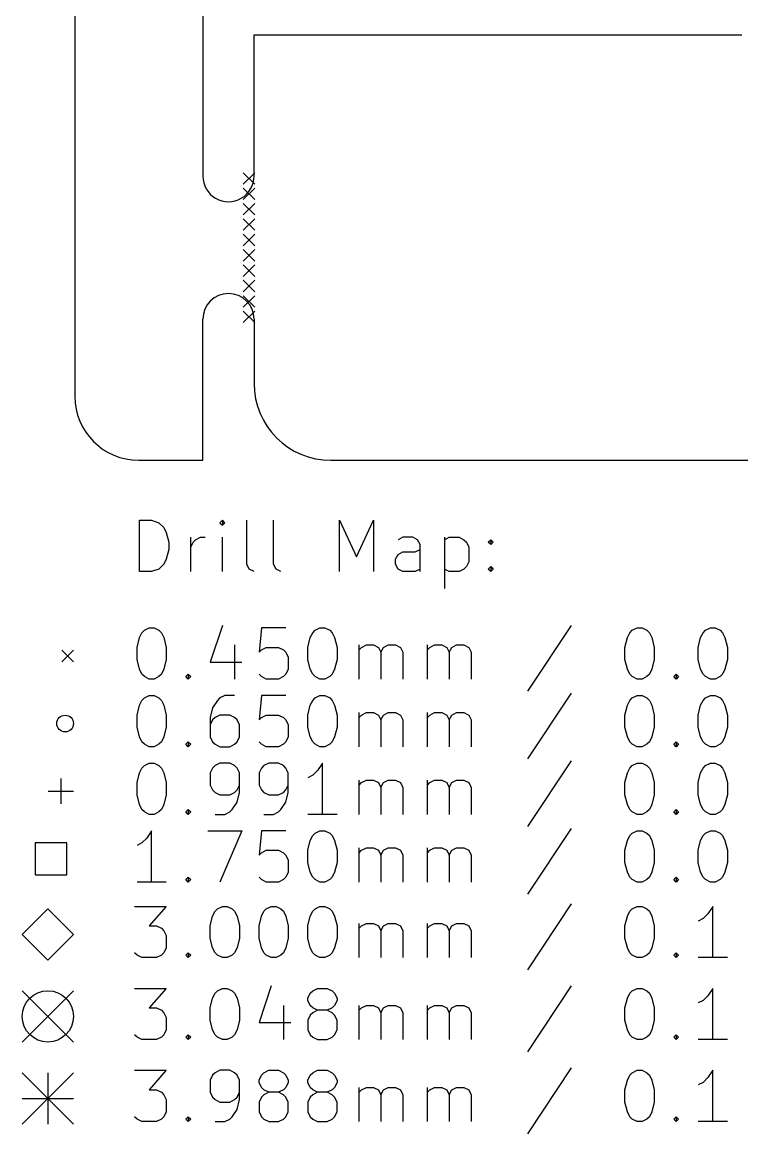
# Model space of a CAD drawing. Extents: x -31 to 357, y -136 to 35.
# Drawn here: x -30.57 to -2.49, y -135.77 to -92.39 of the extents above; entities that cross this region are included whole.
import ezdxf

# ---------------------------------------------------------------- set-up
doc = ezdxf.new("R2010")
doc.units = 0
doc.layers.add('BLACK', color=7, linetype='CONTINUOUS')

msp = doc.modelspace()

# ---------------------------------------------------------------- linework, layer by layer
at = {"layer": 'BLACK', "linetype": 'CONTINUOUS'}
for p, q in [((-28.525, 32.925), (-28.525, -106.985)), ((-23.525, -83.4293), (-23.525, -98.3913)), ((-21.525, -92.8853), (-2.48633, -92.8853)), ((-21.525, -98.3913), (-21.525, -92.8853)), ((-21.95, -98.2603), (-21.5, -98.7103)), ((-21.5, -98.2603), (-21.95, -98.7103)), ((-21.95, -98.8603), (-21.5, -99.3103)), ((-21.5, -98.8603), (-21.95, -99.3103)), ((-21.95, -99.4603), (-21.5, -99.9103)), ((-21.5, -99.4603), (-21.95, -99.9103)), ((-21.95, -100.06), (-21.5, -100.51)), ((-21.5, -100.06), (-21.95, -100.51)), ((-21.95, -100.66), (-21.5, -101.11)), ((-21.5, -100.66), (-21.95, -101.11)), ((-21.95, -101.26), (-21.5, -101.71)), ((-21.5, -101.26), (-21.95, -101.71)), ((-21.95, -101.86), (-21.5, -102.31)), ((-21.5, -101.86), (-21.95, -102.31)), ((-21.95, -102.46), (-21.5, -102.91)), ((-21.5, -102.46), (-21.95, -102.91)), ((-21.95, -103.06), (-21.5, -103.51)), ((-21.5, -103.06), (-21.95, -103.51)), ((-21.95, -103.66), (-21.5, -104.11)), ((-21.5, -103.66), (-21.95, -104.11)), ((-23.525, -109.485), (-23.525, -103.979)), ((-21.525, -103.979), (-21.525, -106.485)), ((-26.025, -109.485), (-23.525, -109.485)), ((-18.525, -109.485), (72.1539, -109.485)), ((-25.9988, -113.825), (-25.9988, -111.825)), ((-25.9988, -111.825), (-25.5226, -111.825)), ((-25.5226, -111.825), (-25.2369, -111.92)), ((-25.2369, -111.92), (-25.0464, -112.111)), ((-22.7607, -111.825), (-22.856, -111.92)), ((-22.856, -111.92), (-22.7607, -112.016)), ((-22.6655, -111.92), (-22.7607, -111.825)), ((-22.7607, -111.825), (-22.7607, -112.016)), ((-22.7607, -112.016), (-22.6655, -111.92)), ((-21.8083, -113.539), (-21.8083, -111.825)), ((-20.7607, -113.539), (-20.7607, -111.825)), ((-18.1893, -113.825), (-18.1893, -111.825)), ((-18.1893, -111.825), (-17.5226, -113.254)), ((-17.5226, -113.254), (-16.856, -111.825)), ((-16.856, -111.825), (-16.856, -113.825)), ((-25.0464, -112.111), (-24.9512, -112.301)), ((-24.9512, -112.301), (-24.856, -112.682)), ((-24.856, -112.682), (-24.856, -112.968)), ((-23.9988, -113.825), (-23.9988, -112.492)), ((-23.9988, -112.873), (-23.9036, -112.682)), ((-23.9036, -112.682), (-23.8083, -112.587)), ((-23.8083, -112.587), (-23.6179, -112.492)), ((-23.6179, -112.492), (-23.4274, -112.492)), ((-22.7607, -113.825), (-22.7607, -112.492)), ((-15.7131, -112.492), (-15.9036, -112.587)), ((-15.3321, -112.492), (-15.7131, -112.492)), ((-15.1417, -112.587), (-15.3321, -112.492)), ((-15.0464, -112.777), (-15.1417, -112.587)), ((-15.0464, -113.825), (-15.0464, -112.777)), ((-14.094, -112.492), (-14.094, -114.492)), ((-14.094, -112.587), (-13.9036, -112.492)), ((-13.9036, -112.492), (-13.5226, -112.492)), ((-13.5226, -112.492), (-13.3321, -112.587)), ((-13.3321, -112.587), (-13.2369, -112.682)), ((-13.2369, -112.682), (-13.1417, -112.873)), ((-12.3798, -112.682), (-12.2845, -112.587)), ((-12.2845, -112.777), (-12.3798, -112.682)), ((-12.2845, -112.587), (-12.1893, -112.682)), ((-12.2845, -112.587), (-12.2845, -112.777)), ((-12.1893, -112.682), (-12.2845, -112.777)), ((-24.856, -112.968), (-24.9512, -113.349)), ((-15.9988, -113.349), (-15.9036, -113.158)), ((-15.9036, -113.158), (-15.7131, -113.063)), ((-15.7131, -113.063), (-15.2369, -113.063)), ((-15.2369, -113.063), (-15.0464, -112.968)), ((-13.1417, -112.873), (-13.1417, -113.444)), ((-25.0464, -113.539), (-25.2369, -113.73)), ((-24.9512, -113.349), (-25.0464, -113.539)), ((-21.7131, -113.73), (-21.8083, -113.539)), ((-20.6655, -113.73), (-20.7607, -113.539)), ((-15.9988, -113.539), (-15.9988, -113.349)), ((-15.9036, -113.73), (-15.9988, -113.539)), ((-13.2369, -113.635), (-13.3321, -113.73)), ((-13.1417, -113.444), (-13.2369, -113.635)), ((-12.3798, -113.73), (-12.2845, -113.635)), ((-12.2845, -113.635), (-12.1893, -113.73)), ((-12.2845, -113.635), (-12.2845, -113.825)), ((-25.5226, -113.825), (-25.9988, -113.825)), ((-25.2369, -113.73), (-25.5226, -113.825)), ((-21.5226, -113.825), (-21.7131, -113.73)), ((-20.475, -113.825), (-20.6655, -113.73)), ((-15.7131, -113.825), (-15.9036, -113.73)), ((-15.2369, -113.825), (-15.7131, -113.825)), ((-15.0464, -113.73), (-15.2369, -113.825)), ((-13.9036, -113.825), (-14.094, -113.73)), ((-13.5226, -113.825), (-13.9036, -113.825)), ((-13.3321, -113.73), (-13.5226, -113.825)), ((-12.2845, -113.825), (-12.3798, -113.73)), ((-12.1893, -113.73), (-12.2845, -113.825)), ((-25.9988, -116.406), (-25.9036, -116.216)), ((-25.9036, -116.216), (-25.8083, -116.12)), ((-25.8083, -116.12), (-25.6179, -116.025)), ((-25.6179, -116.025), (-25.4274, -116.025)), ((-25.4274, -116.025), (-25.2369, -116.12)), ((-25.2369, -116.12), (-25.1417, -116.216)), ((-25.1417, -116.216), (-25.0464, -116.406)), ((-22.7607, -115.93), (-23.2369, -117.358)), ((-21.2369, -116.025), (-21.3321, -116.977)), ((-20.2845, -116.025), (-21.2369, -116.025)), ((-19.3321, -116.406), (-19.2369, -116.216)), ((-19.2369, -116.216), (-19.1417, -116.12)), ((-19.1417, -116.12), (-18.9512, -116.025)), ((-18.9512, -116.025), (-18.7607, -116.025)), ((-18.7607, -116.025), (-18.5702, -116.12)), ((-18.5702, -116.12), (-18.475, -116.216)), ((-18.475, -116.216), (-18.3798, -116.406)), ((-9.14167, -115.93), (-10.856, -118.501)), ((-6.95119, -116.406), (-6.85595, -116.216)), ((-6.85595, -116.216), (-6.76071, -116.12)), ((-6.76071, -116.12), (-6.57024, -116.025)), ((-6.57024, -116.025), (-6.37976, -116.025)), ((-6.37976, -116.025), (-6.18928, -116.12)), ((-6.18928, -116.12), (-6.09405, -116.216)), ((-6.09405, -116.216), (-5.99881, -116.406)), ((-4.09405, -116.406), (-3.99881, -116.216)), ((-3.99881, -116.216), (-3.90357, -116.12)), ((-3.90357, -116.12), (-3.7131, -116.025)), ((-3.7131, -116.025), (-3.52262, -116.025)), ((-3.52262, -116.025), (-3.33214, -116.12)), ((-3.33214, -116.12), (-3.2369, -116.216)), ((-3.2369, -116.216), (-3.14167, -116.406)), ((-26.094, -116.787), (-25.9988, -116.406)), ((-25.0464, -116.406), (-24.9512, -116.787)), ((-22.2845, -116.692), (-22.2845, -118.025)), ((-19.4274, -116.787), (-19.3321, -116.406)), ((-18.3798, -116.406), (-18.2845, -116.787)), ((-17.4274, -118.025), (-17.4274, -116.692)), ((-17.3321, -116.787), (-17.1417, -116.692)), ((-17.1417, -116.692), (-16.856, -116.692)), ((-16.856, -116.692), (-16.6655, -116.787)), ((-16.475, -116.787), (-16.2845, -116.692)), ((-16.2845, -116.692), (-15.9988, -116.692)), ((-15.9988, -116.692), (-15.8083, -116.787)), ((-14.7607, -118.025), (-14.7607, -116.692)), ((-14.6655, -116.787), (-14.475, -116.692)), ((-14.475, -116.692), (-14.1893, -116.692)), ((-14.1893, -116.692), (-13.9988, -116.787)), ((-13.8083, -116.787), (-13.6179, -116.692)), ((-13.6179, -116.692), (-13.3321, -116.692)), ((-13.3321, -116.692), (-13.1417, -116.787)), ((-7.04643, -116.787), (-6.95119, -116.406)), ((-5.99881, -116.406), (-5.90357, -116.787)), ((-4.18928, -116.787), (-4.09405, -116.406)), ((-3.14167, -116.406), (-3.04643, -116.787)), ((-29.025, -116.895), (-28.575, -117.345)), ((-28.575, -116.895), (-29.025, -117.345)), ((-26.094, -117.263), (-26.094, -116.787)), ((-24.9512, -116.787), (-24.9512, -117.263)), ((-21.3321, -116.977), (-21.2369, -116.882)), ((-21.2369, -116.882), (-21.0464, -116.787)), ((-21.0464, -116.787), (-20.5702, -116.787)), ((-20.5702, -116.787), (-20.3798, -116.882)), ((-20.3798, -116.882), (-20.2845, -116.977)), ((-20.2845, -116.977), (-20.1893, -117.168)), ((-19.4274, -117.263), (-19.4274, -116.787)), ((-18.2845, -116.787), (-18.2845, -117.263)), ((-17.4274, -116.882), (-17.3321, -116.787)), ((-16.6655, -116.787), (-16.5702, -116.977)), ((-16.5702, -116.977), (-16.475, -116.787)), ((-16.5702, -116.977), (-16.5702, -118.025)), ((-15.8083, -116.787), (-15.7131, -116.977)), ((-15.7131, -116.977), (-15.7131, -118.025)), ((-14.7607, -116.882), (-14.6655, -116.787)), ((-13.9988, -116.787), (-13.9036, -116.977)), ((-13.9036, -116.977), (-13.8083, -116.787)), ((-13.9036, -116.977), (-13.9036, -118.025)), ((-13.1417, -116.787), (-13.0464, -116.977)), ((-13.0464, -116.977), (-13.0464, -118.025)), ((-7.04643, -117.263), (-7.04643, -116.787)), ((-5.90357, -116.787), (-5.90357, -117.263)), ((-4.18928, -117.263), (-4.18928, -116.787)), ((-3.04643, -116.787), (-3.04643, -117.263)), ((-25.9988, -117.644), (-26.094, -117.263)), ((-24.9512, -117.263), (-25.0464, -117.644)), ((-23.2369, -117.358), (-21.9988, -117.358)), ((-20.1893, -117.168), (-20.1893, -117.644)), ((-19.3321, -117.644), (-19.4274, -117.263)), ((-18.2845, -117.263), (-18.3798, -117.644)), ((-6.95119, -117.644), (-7.04643, -117.263)), ((-5.90357, -117.263), (-5.99881, -117.644)), ((-4.09405, -117.644), (-4.18928, -117.263)), ((-3.04643, -117.263), (-3.14167, -117.644)), ((-25.9036, -117.835), (-25.9988, -117.644)), ((-25.8083, -117.93), (-25.9036, -117.835)), ((-25.6179, -118.025), (-25.8083, -117.93)), ((-25.2369, -117.93), (-25.4274, -118.025)), ((-25.1417, -117.835), (-25.2369, -117.93)), ((-25.0464, -117.644), (-25.1417, -117.835)), ((-24.1893, -117.93), (-24.094, -117.835)), ((-24.094, -118.025), (-24.1893, -117.93)), ((-24.094, -117.835), (-23.9988, -117.93)), ((-24.094, -117.835), (-24.094, -118.025)), ((-23.9988, -117.93), (-24.094, -118.025)), ((-21.2369, -117.93), (-21.3321, -117.835)), ((-21.0464, -118.025), (-21.2369, -117.93)), ((-20.3798, -117.93), (-20.5702, -118.025)), ((-20.2845, -117.835), (-20.3798, -117.93)), ((-20.1893, -117.644), (-20.2845, -117.835)), ((-19.2369, -117.835), (-19.3321, -117.644)), ((-19.1417, -117.93), (-19.2369, -117.835)), ((-18.9512, -118.025), (-19.1417, -117.93)), ((-18.5702, -117.93), (-18.7607, -118.025)), ((-18.475, -117.835), (-18.5702, -117.93)), ((-18.3798, -117.644), (-18.475, -117.835)), ((-6.85595, -117.835), (-6.95119, -117.644)), ((-6.76071, -117.93), (-6.85595, -117.835)), ((-6.57024, -118.025), (-6.76071, -117.93)), ((-6.18928, -117.93), (-6.37976, -118.025)), ((-6.09405, -117.835), (-6.18928, -117.93)), ((-5.99881, -117.644), (-6.09405, -117.835)), ((-5.14167, -117.93), (-5.04643, -117.835)), ((-5.04643, -118.025), (-5.14167, -117.93)), ((-5.04643, -117.835), (-4.95119, -117.93)), ((-5.04643, -117.835), (-5.04643, -118.025)), ((-4.95119, -117.93), (-5.04643, -118.025)), ((-3.99881, -117.835), (-4.09405, -117.644)), ((-3.90357, -117.93), (-3.99881, -117.835)), ((-3.7131, -118.025), (-3.90357, -117.93)), ((-3.33214, -117.93), (-3.52262, -118.025)), ((-3.2369, -117.835), (-3.33214, -117.93)), ((-3.14167, -117.644), (-3.2369, -117.835)), ((-25.4274, -118.025), (-25.6179, -118.025)), ((-20.5702, -118.025), (-21.0464, -118.025)), ((-18.7607, -118.025), (-18.9512, -118.025)), ((-6.37976, -118.025), (-6.57024, -118.025)), ((-3.52262, -118.025), (-3.7131, -118.025)), ((-25.9988, -119.046), (-25.9036, -118.856)), ((-25.9036, -118.856), (-25.8083, -118.76)), ((-25.8083, -118.76), (-25.6179, -118.665)), ((-25.6179, -118.665), (-25.4274, -118.665)), ((-25.4274, -118.665), (-25.2369, -118.76)), ((-25.2369, -118.76), (-25.1417, -118.856)), ((-25.1417, -118.856), (-25.0464, -119.046)), ((-22.9512, -118.856), (-23.1417, -119.141)), ((-22.856, -118.76), (-22.9512, -118.856)), ((-22.6655, -118.665), (-22.856, -118.76)), ((-22.2845, -118.665), (-22.6655, -118.665)), ((-21.2369, -118.665), (-21.3321, -119.617)), ((-20.2845, -118.665), (-21.2369, -118.665)), ((-19.3321, -119.046), (-19.2369, -118.856)), ((-19.2369, -118.856), (-19.1417, -118.76)), ((-19.1417, -118.76), (-18.9512, -118.665)), ((-18.9512, -118.665), (-18.7607, -118.665)), ((-18.7607, -118.665), (-18.5702, -118.76)), ((-18.5702, -118.76), (-18.475, -118.856)), ((-18.475, -118.856), (-18.3798, -119.046)), ((-9.14167, -118.57), (-10.856, -121.141)), ((-6.95119, -119.046), (-6.85595, -118.856)), ((-6.85595, -118.856), (-6.76071, -118.76)), ((-6.76071, -118.76), (-6.57024, -118.665)), ((-6.57024, -118.665), (-6.37976, -118.665)), ((-6.37976, -118.665), (-6.18928, -118.76)), ((-6.18928, -118.76), (-6.09405, -118.856)), ((-6.09405, -118.856), (-5.99881, -119.046)), ((-4.09405, -119.046), (-3.99881, -118.856)), ((-3.99881, -118.856), (-3.90357, -118.76)), ((-3.90357, -118.76), (-3.7131, -118.665)), ((-3.7131, -118.665), (-3.52262, -118.665)), ((-3.52262, -118.665), (-3.33214, -118.76)), ((-3.33214, -118.76), (-3.2369, -118.856)), ((-3.2369, -118.856), (-3.14167, -119.046)), ((-26.094, -119.427), (-25.9988, -119.046)), ((-25.0464, -119.046), (-24.9512, -119.427)), ((-23.1417, -119.141), (-23.2369, -119.522)), ((-19.4274, -119.427), (-19.3321, -119.046)), ((-18.3798, -119.046), (-18.2845, -119.427)), ((-7.04643, -119.427), (-6.95119, -119.046)), ((-5.99881, -119.046), (-5.90357, -119.427)), ((-4.18928, -119.427), (-4.09405, -119.046)), ((-3.14167, -119.046), (-3.04643, -119.427)), ((-26.094, -119.903), (-26.094, -119.427)), ((-24.9512, -119.427), (-24.9512, -119.903)), ((-23.2369, -119.522), (-23.2369, -120.284)), ((-23.1417, -119.617), (-23.2369, -119.808)), ((-23.0464, -119.522), (-23.1417, -119.617)), ((-22.856, -119.427), (-23.0464, -119.522)), ((-22.475, -119.427), (-22.856, -119.427)), ((-22.2845, -119.522), (-22.475, -119.427)), ((-22.1893, -119.617), (-22.2845, -119.522)), ((-22.094, -119.808), (-22.1893, -119.617)), ((-21.3321, -119.617), (-21.2369, -119.522)), ((-21.2369, -119.522), (-21.0464, -119.427)), ((-21.0464, -119.427), (-20.5702, -119.427)), ((-20.5702, -119.427), (-20.3798, -119.522)), ((-20.3798, -119.522), (-20.2845, -119.617)), ((-20.2845, -119.617), (-20.1893, -119.808)), ((-19.4274, -119.903), (-19.4274, -119.427)), ((-18.2845, -119.427), (-18.2845, -119.903)), ((-17.4274, -120.665), (-17.4274, -119.332)), ((-17.4274, -119.522), (-17.3321, -119.427)), ((-17.3321, -119.427), (-17.1417, -119.332)), ((-17.1417, -119.332), (-16.856, -119.332)), ((-16.856, -119.332), (-16.6655, -119.427)), ((-16.6655, -119.427), (-16.5702, -119.617)), ((-16.5702, -119.617), (-16.475, -119.427)), ((-16.5702, -119.617), (-16.5702, -120.665)), ((-16.475, -119.427), (-16.2845, -119.332)), ((-16.2845, -119.332), (-15.9988, -119.332)), ((-15.9988, -119.332), (-15.8083, -119.427)), ((-15.8083, -119.427), (-15.7131, -119.617)), ((-15.7131, -119.617), (-15.7131, -120.665)), ((-14.7607, -120.665), (-14.7607, -119.332)), ((-14.7607, -119.522), (-14.6655, -119.427)), ((-14.6655, -119.427), (-14.475, -119.332)), ((-14.475, -119.332), (-14.1893, -119.332)), ((-14.1893, -119.332), (-13.9988, -119.427)), ((-13.9988, -119.427), (-13.9036, -119.617)), ((-13.9036, -119.617), (-13.8083, -119.427)), ((-13.9036, -119.617), (-13.9036, -120.665)), ((-13.8083, -119.427), (-13.6179, -119.332)), ((-13.6179, -119.332), (-13.3321, -119.332)), ((-13.3321, -119.332), (-13.1417, -119.427)), ((-13.1417, -119.427), (-13.0464, -119.617)), ((-13.0464, -119.617), (-13.0464, -120.665)), ((-7.04643, -119.903), (-7.04643, -119.427)), ((-5.90357, -119.427), (-5.90357, -119.903)), ((-4.18928, -119.903), (-4.18928, -119.427)), ((-3.04643, -119.427), (-3.04643, -119.903)), ((-25.9988, -120.284), (-26.094, -119.903)), ((-24.9512, -119.903), (-25.0464, -120.284)), ((-22.094, -120.284), (-22.094, -119.808)), ((-20.1893, -119.808), (-20.1893, -120.284)), ((-19.3321, -120.284), (-19.4274, -119.903)), ((-18.2845, -119.903), (-18.3798, -120.284)), ((-6.95119, -120.284), (-7.04643, -119.903)), ((-5.90357, -119.903), (-5.99881, -120.284)), ((-4.09405, -120.284), (-4.18928, -119.903)), ((-3.04643, -119.903), (-3.14167, -120.284)), ((-25.9036, -120.475), (-25.9988, -120.284)), ((-25.8083, -120.57), (-25.9036, -120.475)), ((-25.6179, -120.665), (-25.8083, -120.57)), ((-25.2369, -120.57), (-25.4274, -120.665)), ((-25.1417, -120.475), (-25.2369, -120.57)), ((-25.0464, -120.284), (-25.1417, -120.475)), ((-24.1893, -120.57), (-24.094, -120.475)), ((-24.094, -120.665), (-24.1893, -120.57)), ((-24.094, -120.475), (-23.9988, -120.57)), ((-24.094, -120.475), (-24.094, -120.665)), ((-23.9988, -120.57), (-24.094, -120.665)), ((-23.2369, -120.284), (-23.1417, -120.475)), ((-23.1417, -120.475), (-23.0464, -120.57)), ((-23.0464, -120.57), (-22.856, -120.665)), ((-22.475, -120.665), (-22.2845, -120.57)), ((-22.2845, -120.57), (-22.1893, -120.475)), ((-22.1893, -120.475), (-22.094, -120.284)), ((-21.2369, -120.57), (-21.3321, -120.475)), ((-21.0464, -120.665), (-21.2369, -120.57)), ((-20.3798, -120.57), (-20.5702, -120.665)), ((-20.2845, -120.475), (-20.3798, -120.57)), ((-20.1893, -120.284), (-20.2845, -120.475)), ((-19.2369, -120.475), (-19.3321, -120.284)), ((-19.1417, -120.57), (-19.2369, -120.475)), ((-18.9512, -120.665), (-19.1417, -120.57)), ((-18.5702, -120.57), (-18.7607, -120.665)), ((-18.475, -120.475), (-18.5702, -120.57)), ((-18.3798, -120.284), (-18.475, -120.475)), ((-6.85595, -120.475), (-6.95119, -120.284)), ((-6.76071, -120.57), (-6.85595, -120.475)), ((-6.57024, -120.665), (-6.76071, -120.57)), ((-6.18928, -120.57), (-6.37976, -120.665)), ((-6.09405, -120.475), (-6.18928, -120.57)), ((-5.99881, -120.284), (-6.09405, -120.475)), ((-5.14167, -120.57), (-5.04643, -120.475)), ((-5.04643, -120.665), (-5.14167, -120.57)), ((-5.04643, -120.475), (-4.95119, -120.57)), ((-5.04643, -120.475), (-5.04643, -120.665)), ((-4.95119, -120.57), (-5.04643, -120.665)), ((-3.99881, -120.475), (-4.09405, -120.284)), ((-3.90357, -120.57), (-3.99881, -120.475)), ((-3.7131, -120.665), (-3.90357, -120.57)), ((-3.33214, -120.57), (-3.52262, -120.665)), ((-3.2369, -120.475), (-3.33214, -120.57)), ((-3.14167, -120.284), (-3.2369, -120.475)), ((-25.4274, -120.665), (-25.6179, -120.665)), ((-22.856, -120.665), (-22.475, -120.665)), ((-20.5702, -120.665), (-21.0464, -120.665)), ((-18.7607, -120.665), (-18.9512, -120.665)), ((-6.37976, -120.665), (-6.57024, -120.665)), ((-3.52262, -120.665), (-3.7131, -120.665)), ((-25.9036, -121.496), (-25.8083, -121.4)), ((-25.8083, -121.4), (-25.6179, -121.305)), ((-25.6179, -121.305), (-25.4274, -121.305)), ((-25.4274, -121.305), (-25.2369, -121.4)), ((-25.2369, -121.4), (-25.1417, -121.496)), ((-23.0464, -121.4), (-23.1417, -121.496)), ((-22.856, -121.305), (-23.0464, -121.4)), ((-22.475, -121.305), (-22.856, -121.305)), ((-22.2845, -121.4), (-22.475, -121.305)), ((-22.1893, -121.496), (-22.2845, -121.4)), ((-21.1417, -121.4), (-21.2369, -121.496)), ((-20.9512, -121.305), (-21.1417, -121.4)), ((-20.5702, -121.305), (-20.9512, -121.305)), ((-20.3798, -121.4), (-20.5702, -121.305)), ((-20.2845, -121.496), (-20.3798, -121.4)), ((-18.856, -121.305), (-19.0464, -121.591)), ((-18.856, -123.305), (-18.856, -121.305)), ((-9.14167, -121.21), (-10.856, -123.781)), ((-6.85595, -121.496), (-6.76071, -121.4)), ((-6.76071, -121.4), (-6.57024, -121.305)), ((-6.57024, -121.305), (-6.37976, -121.305)), ((-6.37976, -121.305), (-6.18928, -121.4)), ((-6.18928, -121.4), (-6.09405, -121.496)), ((-3.99881, -121.496), (-3.90357, -121.4)), ((-3.90357, -121.4), (-3.7131, -121.305)), ((-3.7131, -121.305), (-3.52262, -121.305)), ((-3.52262, -121.305), (-3.33214, -121.4)), ((-3.33214, -121.4), (-3.2369, -121.496)), ((-29.0703, -121.905), (-29.0703, -122.896)), ((-26.094, -122.067), (-25.9988, -121.686)), ((-25.9988, -121.686), (-25.9036, -121.496)), ((-25.1417, -121.496), (-25.0464, -121.686)), ((-25.0464, -121.686), (-24.9512, -122.067)), ((-23.1417, -121.496), (-23.2369, -121.686)), ((-23.2369, -121.686), (-23.2369, -122.162)), ((-22.094, -121.686), (-22.1893, -121.496)), ((-22.094, -122.448), (-22.094, -121.686)), ((-21.2369, -121.496), (-21.3321, -121.686)), ((-21.3321, -121.686), (-21.3321, -122.162)), ((-20.1893, -121.686), (-20.2845, -121.496)), ((-20.1893, -122.448), (-20.1893, -121.686)), ((-19.2369, -121.781), (-19.4274, -121.877)), ((-19.0464, -121.591), (-19.2369, -121.781)), ((-7.04643, -122.067), (-6.95119, -121.686)), ((-6.95119, -121.686), (-6.85595, -121.496)), ((-6.09405, -121.496), (-5.99881, -121.686)), ((-5.99881, -121.686), (-5.90357, -122.067)), ((-4.18928, -122.067), (-4.09405, -121.686)), ((-4.09405, -121.686), (-3.99881, -121.496)), ((-3.2369, -121.496), (-3.14167, -121.686)), ((-3.14167, -121.686), (-3.04643, -122.067)), ((-26.094, -122.543), (-26.094, -122.067)), ((-24.9512, -122.067), (-24.9512, -122.543)), ((-23.2369, -122.162), (-23.1417, -122.353)), ((-22.1893, -122.353), (-22.094, -122.162)), ((-21.3321, -122.162), (-21.2369, -122.353)), ((-20.2845, -122.353), (-20.1893, -122.162)), ((-17.4274, -123.305), (-17.4274, -121.972)), ((-17.4274, -122.162), (-17.3321, -122.067)), ((-17.3321, -122.067), (-17.1417, -121.972)), ((-17.1417, -121.972), (-16.856, -121.972)), ((-16.856, -121.972), (-16.6655, -122.067)), ((-16.6655, -122.067), (-16.5702, -122.257)), ((-16.5702, -122.257), (-16.475, -122.067)), ((-16.5702, -122.257), (-16.5702, -123.305)), ((-16.475, -122.067), (-16.2845, -121.972)), ((-16.2845, -121.972), (-15.9988, -121.972)), ((-15.9988, -121.972), (-15.8083, -122.067)), ((-15.8083, -122.067), (-15.7131, -122.257)), ((-15.7131, -122.257), (-15.7131, -123.305)), ((-14.7607, -123.305), (-14.7607, -121.972)), ((-14.7607, -122.162), (-14.6655, -122.067)), ((-14.6655, -122.067), (-14.475, -121.972)), ((-14.475, -121.972), (-14.1893, -121.972)), ((-14.1893, -121.972), (-13.9988, -122.067)), ((-13.9988, -122.067), (-13.9036, -122.257)), ((-13.9036, -122.257), (-13.8083, -122.067)), ((-13.9036, -122.257), (-13.9036, -123.305)), ((-13.8083, -122.067), (-13.6179, -121.972)), ((-13.6179, -121.972), (-13.3321, -121.972)), ((-13.3321, -121.972), (-13.1417, -122.067)), ((-13.1417, -122.067), (-13.0464, -122.257)), ((-13.0464, -122.257), (-13.0464, -123.305)), ((-7.04643, -122.543), (-7.04643, -122.067)), ((-5.90357, -122.067), (-5.90357, -122.543)), ((-4.18928, -122.543), (-4.18928, -122.067)), ((-3.04643, -122.067), (-3.04643, -122.543)), ((-29.5656, -122.4), (-28.575, -122.4)), ((-25.9988, -122.924), (-26.094, -122.543)), ((-24.9512, -122.543), (-25.0464, -122.924)), ((-23.1417, -122.353), (-23.0464, -122.448)), ((-23.0464, -122.448), (-22.856, -122.543)), ((-22.856, -122.543), (-22.475, -122.543)), ((-22.475, -122.543), (-22.2845, -122.448)), ((-22.2845, -122.448), (-22.1893, -122.353)), ((-22.1893, -122.829), (-22.094, -122.448)), ((-21.2369, -122.353), (-21.1417, -122.448)), ((-21.1417, -122.448), (-20.9512, -122.543)), ((-20.9512, -122.543), (-20.5702, -122.543)), ((-20.5702, -122.543), (-20.3798, -122.448)), ((-20.3798, -122.448), (-20.2845, -122.353)), ((-20.2845, -122.829), (-20.1893, -122.448)), ((-6.95119, -122.924), (-7.04643, -122.543)), ((-5.90357, -122.543), (-5.99881, -122.924)), ((-4.09405, -122.924), (-4.18928, -122.543)), ((-3.04643, -122.543), (-3.14167, -122.924)), ((-25.9036, -123.115), (-25.9988, -122.924)), ((-25.8083, -123.21), (-25.9036, -123.115)), ((-25.1417, -123.115), (-25.2369, -123.21)), ((-25.0464, -122.924), (-25.1417, -123.115)), ((-24.1893, -123.21), (-24.094, -123.115)), ((-24.094, -123.115), (-23.9988, -123.21)), ((-24.094, -123.115), (-24.094, -123.305)), ((-22.475, -123.21), (-22.3798, -123.115)), ((-22.3798, -123.115), (-22.1893, -122.829)), ((-20.5702, -123.21), (-20.475, -123.115)), ((-20.475, -123.115), (-20.2845, -122.829)), ((-6.85595, -123.115), (-6.95119, -122.924)), ((-6.76071, -123.21), (-6.85595, -123.115)), ((-6.09405, -123.115), (-6.18928, -123.21)), ((-5.99881, -122.924), (-6.09405, -123.115)), ((-5.14167, -123.21), (-5.04643, -123.115)), ((-5.04643, -123.115), (-4.95119, -123.21)), ((-5.04643, -123.115), (-5.04643, -123.305)), ((-3.99881, -123.115), (-4.09405, -122.924)), ((-3.90357, -123.21), (-3.99881, -123.115)), ((-3.2369, -123.115), (-3.33214, -123.21)), ((-3.14167, -122.924), (-3.2369, -123.115)), ((-25.6179, -123.305), (-25.8083, -123.21)), ((-25.4274, -123.305), (-25.6179, -123.305)), ((-25.2369, -123.21), (-25.4274, -123.305)), ((-24.094, -123.305), (-24.1893, -123.21)), ((-23.9988, -123.21), (-24.094, -123.305)), ((-23.0464, -123.305), (-22.6655, -123.305)), ((-22.6655, -123.305), (-22.475, -123.21)), ((-21.1417, -123.305), (-20.7607, -123.305)), ((-20.7607, -123.305), (-20.5702, -123.21)), ((-18.2845, -123.305), (-19.4274, -123.305)), ((-6.57024, -123.305), (-6.76071, -123.21)), ((-6.37976, -123.305), (-6.57024, -123.305)), ((-6.18928, -123.21), (-6.37976, -123.305)), ((-5.04643, -123.305), (-5.14167, -123.21)), ((-4.95119, -123.21), (-5.04643, -123.305)), ((-3.7131, -123.305), (-3.90357, -123.21)), ((-3.52262, -123.305), (-3.7131, -123.305)), ((-3.33214, -123.21), (-3.52262, -123.305)), ((-25.5226, -123.945), (-25.7131, -124.231)), ((-25.5226, -125.945), (-25.5226, -123.945)), ((-23.3321, -123.945), (-21.9988, -123.945)), ((-21.9988, -123.945), (-22.856, -125.945)), ((-21.2369, -123.945), (-21.3321, -124.897)), ((-20.2845, -123.945), (-21.2369, -123.945)), ((-19.2369, -124.136), (-19.1417, -124.04)), ((-19.1417, -124.04), (-18.9512, -123.945)), ((-18.9512, -123.945), (-18.7607, -123.945)), ((-18.7607, -123.945), (-18.5702, -124.04)), ((-18.5702, -124.04), (-18.475, -124.136)), ((-9.14167, -123.85), (-10.856, -126.421)), ((-6.85595, -124.136), (-6.76071, -124.04)), ((-6.76071, -124.04), (-6.57024, -123.945)), ((-6.57024, -123.945), (-6.37976, -123.945)), ((-6.37976, -123.945), (-6.18928, -124.04)), ((-6.18928, -124.04), (-6.09405, -124.136)), ((-3.99881, -124.136), (-3.90357, -124.04)), ((-3.90357, -124.04), (-3.7131, -123.945)), ((-3.7131, -123.945), (-3.52262, -123.945)), ((-3.52262, -123.945), (-3.33214, -124.04)), ((-3.33214, -124.04), (-3.2369, -124.136)), ((-28.8313, -124.422), (-30.0687, -124.422)), ((-30.0687, -124.422), (-30.0687, -125.659)), ((-28.8313, -125.659), (-28.8313, -124.422)), ((-25.9036, -124.421), (-26.094, -124.517)), ((-25.7131, -124.231), (-25.9036, -124.421)), ((-19.4274, -124.707), (-19.3321, -124.326)), ((-19.3321, -124.326), (-19.2369, -124.136)), ((-18.475, -124.136), (-18.3798, -124.326)), ((-18.3798, -124.326), (-18.2845, -124.707)), ((-7.04643, -124.707), (-6.95119, -124.326)), ((-6.95119, -124.326), (-6.85595, -124.136)), ((-6.09405, -124.136), (-5.99881, -124.326)), ((-5.99881, -124.326), (-5.90357, -124.707)), ((-4.18928, -124.707), (-4.09405, -124.326)), ((-4.09405, -124.326), (-3.99881, -124.136)), ((-3.2369, -124.136), (-3.14167, -124.326)), ((-3.14167, -124.326), (-3.04643, -124.707)), ((-21.3321, -124.897), (-21.2369, -124.802)), ((-21.2369, -124.802), (-21.0464, -124.707)), ((-21.0464, -124.707), (-20.5702, -124.707)), ((-20.5702, -124.707), (-20.3798, -124.802)), ((-20.3798, -124.802), (-20.2845, -124.897)), ((-20.2845, -124.897), (-20.1893, -125.088)), ((-19.4274, -125.183), (-19.4274, -124.707)), ((-18.2845, -124.707), (-18.2845, -125.183)), ((-17.4274, -125.945), (-17.4274, -124.612)), ((-17.4274, -124.802), (-17.3321, -124.707)), ((-17.3321, -124.707), (-17.1417, -124.612)), ((-17.1417, -124.612), (-16.856, -124.612)), ((-16.856, -124.612), (-16.6655, -124.707)), ((-16.6655, -124.707), (-16.5702, -124.897)), ((-16.5702, -124.897), (-16.475, -124.707)), ((-16.5702, -124.897), (-16.5702, -125.945)), ((-16.475, -124.707), (-16.2845, -124.612)), ((-16.2845, -124.612), (-15.9988, -124.612)), ((-15.9988, -124.612), (-15.8083, -124.707)), ((-15.8083, -124.707), (-15.7131, -124.897)), ((-15.7131, -124.897), (-15.7131, -125.945)), ((-14.7607, -125.945), (-14.7607, -124.612)), ((-14.7607, -124.802), (-14.6655, -124.707)), ((-14.6655, -124.707), (-14.475, -124.612)), ((-14.475, -124.612), (-14.1893, -124.612)), ((-14.1893, -124.612), (-13.9988, -124.707)), ((-13.9988, -124.707), (-13.9036, -124.897)), ((-13.9036, -124.897), (-13.8083, -124.707)), ((-13.9036, -124.897), (-13.9036, -125.945)), ((-13.8083, -124.707), (-13.6179, -124.612)), ((-13.6179, -124.612), (-13.3321, -124.612)), ((-13.3321, -124.612), (-13.1417, -124.707)), ((-13.1417, -124.707), (-13.0464, -124.897)), ((-13.0464, -124.897), (-13.0464, -125.945)), ((-7.04643, -125.183), (-7.04643, -124.707)), ((-5.90357, -124.707), (-5.90357, -125.183)), ((-4.18928, -125.183), (-4.18928, -124.707)), ((-3.04643, -124.707), (-3.04643, -125.183)), ((-20.1893, -125.088), (-20.1893, -125.564)), ((-19.3321, -125.564), (-19.4274, -125.183)), ((-18.2845, -125.183), (-18.3798, -125.564)), ((-6.95119, -125.564), (-7.04643, -125.183)), ((-5.90357, -125.183), (-5.99881, -125.564)), ((-4.09405, -125.564), (-4.18928, -125.183)), ((-3.04643, -125.183), (-3.14167, -125.564)), ((-30.0687, -125.659), (-28.8313, -125.659)), ((-24.1893, -125.85), (-24.094, -125.755)), ((-24.094, -125.755), (-23.9988, -125.85)), ((-24.094, -125.755), (-24.094, -125.945)), ((-21.2369, -125.85), (-21.3321, -125.755)), ((-20.2845, -125.755), (-20.3798, -125.85)), ((-20.1893, -125.564), (-20.2845, -125.755)), ((-19.2369, -125.755), (-19.3321, -125.564)), ((-19.1417, -125.85), (-19.2369, -125.755)), ((-18.475, -125.755), (-18.5702, -125.85)), ((-18.3798, -125.564), (-18.475, -125.755)), ((-6.85595, -125.755), (-6.95119, -125.564)), ((-6.76071, -125.85), (-6.85595, -125.755)), ((-6.09405, -125.755), (-6.18928, -125.85)), ((-5.99881, -125.564), (-6.09405, -125.755)), ((-5.14167, -125.85), (-5.04643, -125.755)), ((-5.04643, -125.755), (-4.95119, -125.85)), ((-5.04643, -125.755), (-5.04643, -125.945)), ((-3.99881, -125.755), (-4.09405, -125.564)), ((-3.90357, -125.85), (-3.99881, -125.755)), ((-3.2369, -125.755), (-3.33214, -125.85)), ((-3.14167, -125.564), (-3.2369, -125.755)), ((-24.9512, -125.945), (-26.094, -125.945)), ((-24.094, -125.945), (-24.1893, -125.85)), ((-23.9988, -125.85), (-24.094, -125.945)), ((-21.0464, -125.945), (-21.2369, -125.85)), ((-20.5702, -125.945), (-21.0464, -125.945)), ((-20.3798, -125.85), (-20.5702, -125.945)), ((-18.9512, -125.945), (-19.1417, -125.85)), ((-18.7607, -125.945), (-18.9512, -125.945)), ((-18.5702, -125.85), (-18.7607, -125.945)), ((-6.57024, -125.945), (-6.76071, -125.85)), ((-6.37976, -125.945), (-6.57024, -125.945)), ((-6.18928, -125.85), (-6.37976, -125.945)), ((-5.04643, -125.945), (-5.14167, -125.85)), ((-4.95119, -125.85), (-5.04643, -125.945)), ((-3.7131, -125.945), (-3.90357, -125.85)), ((-3.52262, -125.945), (-3.7131, -125.945)), ((-3.33214, -125.85), (-3.52262, -125.945)), ((-29.575, -126.99), (-30.575, -127.99)), ((-28.575, -127.99), (-29.575, -126.99)), ((-26.1893, -126.895), (-24.9512, -126.895)), ((-24.9512, -126.895), (-25.6179, -127.657)), ((-23.1417, -127.276), (-23.0464, -127.086)), ((-23.0464, -127.086), (-22.9512, -126.99)), ((-22.9512, -126.99), (-22.7607, -126.895)), ((-22.7607, -126.895), (-22.5702, -126.895)), ((-22.5702, -126.895), (-22.3798, -126.99)), ((-22.3798, -126.99), (-22.2845, -127.086)), ((-22.2845, -127.086), (-22.1893, -127.276)), ((-21.2369, -127.276), (-21.1417, -127.086)), ((-21.1417, -127.086), (-21.0464, -126.99)), ((-21.0464, -126.99), (-20.856, -126.895)), ((-20.856, -126.895), (-20.6655, -126.895)), ((-20.6655, -126.895), (-20.475, -126.99)), ((-20.475, -126.99), (-20.3798, -127.086)), ((-20.3798, -127.086), (-20.2845, -127.276)), ((-19.3321, -127.276), (-19.2369, -127.086)), ((-19.2369, -127.086), (-19.1417, -126.99)), ((-19.1417, -126.99), (-18.9512, -126.895)), ((-18.9512, -126.895), (-18.7607, -126.895)), ((-18.7607, -126.895), (-18.5702, -126.99)), ((-18.5702, -126.99), (-18.475, -127.086)), ((-18.475, -127.086), (-18.3798, -127.276)), ((-9.14167, -126.8), (-10.856, -129.371)), ((-6.95119, -127.276), (-6.85595, -127.086)), ((-6.85595, -127.086), (-6.76071, -126.99)), ((-6.76071, -126.99), (-6.57024, -126.895)), ((-6.57024, -126.895), (-6.37976, -126.895)), ((-6.37976, -126.895), (-6.18928, -126.99)), ((-6.18928, -126.99), (-6.09405, -127.086)), ((-6.09405, -127.086), (-5.99881, -127.276)), ((-3.61786, -126.895), (-3.80833, -127.181)), ((-3.61786, -128.895), (-3.61786, -126.895)), ((-23.2369, -127.657), (-23.1417, -127.276)), ((-22.1893, -127.276), (-22.094, -127.657)), ((-21.3321, -127.657), (-21.2369, -127.276)), ((-20.2845, -127.276), (-20.1893, -127.657)), ((-19.4274, -127.657), (-19.3321, -127.276)), ((-18.3798, -127.276), (-18.2845, -127.657)), ((-7.04643, -127.657), (-6.95119, -127.276)), ((-5.99881, -127.276), (-5.90357, -127.657)), ((-3.99881, -127.371), (-4.18928, -127.467)), ((-3.80833, -127.181), (-3.99881, -127.371)), ((-25.6179, -127.657), (-25.3321, -127.657)), ((-25.3321, -127.657), (-25.1417, -127.752)), ((-25.1417, -127.752), (-25.0464, -127.847)), ((-25.0464, -127.847), (-24.9512, -128.038)), ((-23.2369, -128.133), (-23.2369, -127.657)), ((-22.094, -127.657), (-22.094, -128.133)), ((-21.3321, -128.133), (-21.3321, -127.657)), ((-20.1893, -127.657), (-20.1893, -128.133)), ((-19.4274, -128.133), (-19.4274, -127.657)), ((-18.2845, -127.657), (-18.2845, -128.133)), ((-17.4274, -128.895), (-17.4274, -127.562)), ((-17.4274, -127.752), (-17.3321, -127.657)), ((-17.3321, -127.657), (-17.1417, -127.562)), ((-17.1417, -127.562), (-16.856, -127.562)), ((-16.856, -127.562), (-16.6655, -127.657)), ((-16.6655, -127.657), (-16.5702, -127.847)), ((-16.5702, -127.847), (-16.475, -127.657)), ((-16.5702, -127.847), (-16.5702, -128.895)), ((-16.475, -127.657), (-16.2845, -127.562)), ((-16.2845, -127.562), (-15.9988, -127.562)), ((-15.9988, -127.562), (-15.8083, -127.657)), ((-15.8083, -127.657), (-15.7131, -127.847)), ((-15.7131, -127.847), (-15.7131, -128.895)), ((-14.7607, -128.895), (-14.7607, -127.562)), ((-14.7607, -127.752), (-14.6655, -127.657)), ((-14.6655, -127.657), (-14.475, -127.562)), ((-14.475, -127.562), (-14.1893, -127.562)), ((-14.1893, -127.562), (-13.9988, -127.657)), ((-13.9988, -127.657), (-13.9036, -127.847)), ((-13.9036, -127.847), (-13.8083, -127.657)), ((-13.9036, -127.847), (-13.9036, -128.895)), ((-13.8083, -127.657), (-13.6179, -127.562)), ((-13.6179, -127.562), (-13.3321, -127.562)), ((-13.3321, -127.562), (-13.1417, -127.657)), ((-13.1417, -127.657), (-13.0464, -127.847)), ((-13.0464, -127.847), (-13.0464, -128.895)), ((-7.04643, -128.133), (-7.04643, -127.657)), ((-5.90357, -127.657), (-5.90357, -128.133)), ((-30.575, -127.99), (-29.575, -128.99)), ((-29.575, -128.99), (-28.575, -127.99)), ((-24.9512, -128.038), (-24.9512, -128.514)), ((-23.1417, -128.514), (-23.2369, -128.133)), ((-22.094, -128.133), (-22.1893, -128.514)), ((-21.2369, -128.514), (-21.3321, -128.133)), ((-20.1893, -128.133), (-20.2845, -128.514)), ((-19.3321, -128.514), (-19.4274, -128.133)), ((-18.2845, -128.133), (-18.3798, -128.514)), ((-6.95119, -128.514), (-7.04643, -128.133)), ((-5.90357, -128.133), (-5.99881, -128.514)), ((-26.094, -128.8), (-26.1893, -128.705)), ((-25.9036, -128.895), (-26.094, -128.8)), ((-25.1417, -128.8), (-25.3321, -128.895)), ((-25.0464, -128.705), (-25.1417, -128.8)), ((-24.9512, -128.514), (-25.0464, -128.705)), ((-24.1893, -128.8), (-24.094, -128.705)), ((-24.094, -128.895), (-24.1893, -128.8)), ((-24.094, -128.705), (-23.9988, -128.8)), ((-24.094, -128.705), (-24.094, -128.895)), ((-23.9988, -128.8), (-24.094, -128.895)), ((-23.0464, -128.705), (-23.1417, -128.514)), ((-22.9512, -128.8), (-23.0464, -128.705)), ((-22.7607, -128.895), (-22.9512, -128.8)), ((-22.3798, -128.8), (-22.5702, -128.895)), ((-22.2845, -128.705), (-22.3798, -128.8)), ((-22.1893, -128.514), (-22.2845, -128.705)), ((-21.1417, -128.705), (-21.2369, -128.514)), ((-21.0464, -128.8), (-21.1417, -128.705)), ((-20.856, -128.895), (-21.0464, -128.8)), ((-20.475, -128.8), (-20.6655, -128.895)), ((-20.3798, -128.705), (-20.475, -128.8)), ((-20.2845, -128.514), (-20.3798, -128.705)), ((-19.2369, -128.705), (-19.3321, -128.514)), ((-19.1417, -128.8), (-19.2369, -128.705)), ((-18.9512, -128.895), (-19.1417, -128.8)), ((-18.5702, -128.8), (-18.7607, -128.895)), ((-18.475, -128.705), (-18.5702, -128.8)), ((-18.3798, -128.514), (-18.475, -128.705)), ((-6.85595, -128.705), (-6.95119, -128.514)), ((-6.76071, -128.8), (-6.85595, -128.705)), ((-6.57024, -128.895), (-6.76071, -128.8)), ((-6.18928, -128.8), (-6.37976, -128.895)), ((-6.09405, -128.705), (-6.18928, -128.8)), ((-5.99881, -128.514), (-6.09405, -128.705)), ((-5.14167, -128.8), (-5.04643, -128.705)), ((-5.04643, -128.895), (-5.14167, -128.8)), ((-5.04643, -128.705), (-4.95119, -128.8)), ((-5.04643, -128.705), (-5.04643, -128.895)), ((-4.95119, -128.8), (-5.04643, -128.895)), ((-25.3321, -128.895), (-25.9036, -128.895)), ((-22.5702, -128.895), (-22.7607, -128.895)), ((-20.6655, -128.895), (-20.856, -128.895)), ((-18.7607, -128.895), (-18.9512, -128.895)), ((-6.37976, -128.895), (-6.57024, -128.895)), ((-3.04643, -128.895), (-4.18928, -128.895)), ((-26.1893, -130.095), (-24.9512, -130.095)), ((-24.9512, -130.095), (-25.6179, -130.857)), ((-22.9512, -130.19), (-22.7607, -130.095)), ((-22.7607, -130.095), (-22.5702, -130.095)), ((-22.5702, -130.095), (-22.3798, -130.19)), ((-20.856, -130), (-21.3321, -131.428)), ((-19.2369, -130.19), (-19.0464, -130.095)), ((-19.0464, -130.095), (-18.6655, -130.095)), ((-18.6655, -130.095), (-18.475, -130.19)), ((-9.14167, -130), (-10.856, -132.571)), ((-6.76071, -130.19), (-6.57024, -130.095)), ((-6.57024, -130.095), (-6.37976, -130.095)), ((-6.37976, -130.095), (-6.18928, -130.19)), ((-3.61786, -130.095), (-3.80833, -130.381)), ((-3.61786, -132.095), (-3.61786, -130.095)), ((-30.575, -130.19), (-28.575, -132.19)), ((-28.575, -130.19), (-30.575, -132.19)), ((-23.2369, -130.857), (-23.1417, -130.476)), ((-23.1417, -130.476), (-23.0464, -130.286)), ((-23.0464, -130.286), (-22.9512, -130.19)), ((-22.3798, -130.19), (-22.2845, -130.286)), ((-22.2845, -130.286), (-22.1893, -130.476)), ((-22.1893, -130.476), (-22.094, -130.857)), ((-19.4274, -130.476), (-19.3321, -130.286)), ((-19.4274, -130.571), (-19.4274, -130.476)), ((-19.3321, -130.762), (-19.4274, -130.571)), ((-19.3321, -130.286), (-19.2369, -130.19)), ((-18.475, -130.19), (-18.3798, -130.286)), ((-18.3798, -130.286), (-18.2845, -130.476)), ((-18.2845, -130.571), (-18.3798, -130.762)), ((-18.2845, -130.476), (-18.2845, -130.571)), ((-7.04643, -130.857), (-6.95119, -130.476)), ((-6.95119, -130.476), (-6.85595, -130.286)), ((-6.85595, -130.286), (-6.76071, -130.19)), ((-6.18928, -130.19), (-6.09405, -130.286)), ((-6.09405, -130.286), (-5.99881, -130.476)), ((-5.99881, -130.476), (-5.90357, -130.857)), ((-3.99881, -130.571), (-4.18928, -130.667)), ((-3.80833, -130.381), (-3.99881, -130.571)), ((-25.6179, -130.857), (-25.3321, -130.857)), ((-25.3321, -130.857), (-25.1417, -130.952)), ((-25.1417, -130.952), (-25.0464, -131.047)), ((-23.2369, -131.333), (-23.2369, -130.857)), ((-22.094, -130.857), (-22.094, -131.333)), ((-20.3798, -130.762), (-20.3798, -132.095)), ((-19.2369, -130.857), (-19.3321, -130.762)), ((-19.0464, -130.952), (-19.2369, -130.857)), ((-19.0464, -130.952), (-19.2369, -131.047)), ((-18.6655, -130.952), (-19.0464, -130.952)), ((-18.475, -130.857), (-18.6655, -130.952)), ((-18.475, -131.047), (-18.6655, -130.952)), ((-18.3798, -130.762), (-18.475, -130.857)), ((-17.4274, -132.095), (-17.4274, -130.762)), ((-17.4274, -130.952), (-17.3321, -130.857)), ((-17.3321, -130.857), (-17.1417, -130.762)), ((-17.1417, -130.762), (-16.856, -130.762)), ((-16.856, -130.762), (-16.6655, -130.857)), ((-16.6655, -130.857), (-16.5702, -131.047)), ((-16.5702, -131.047), (-16.475, -130.857)), ((-16.475, -130.857), (-16.2845, -130.762)), ((-16.2845, -130.762), (-15.9988, -130.762)), ((-15.9988, -130.762), (-15.8083, -130.857)), ((-15.8083, -130.857), (-15.7131, -131.047)), ((-14.7607, -132.095), (-14.7607, -130.762)), ((-14.7607, -130.952), (-14.6655, -130.857)), ((-14.6655, -130.857), (-14.475, -130.762)), ((-14.475, -130.762), (-14.1893, -130.762)), ((-14.1893, -130.762), (-13.9988, -130.857)), ((-13.9988, -130.857), (-13.9036, -131.047)), ((-13.9036, -131.047), (-13.8083, -130.857)), ((-13.8083, -130.857), (-13.6179, -130.762)), ((-13.6179, -130.762), (-13.3321, -130.762)), ((-13.3321, -130.762), (-13.1417, -130.857)), ((-13.1417, -130.857), (-13.0464, -131.047)), ((-7.04643, -131.333), (-7.04643, -130.857)), ((-5.90357, -130.857), (-5.90357, -131.333)), ((-25.0464, -131.047), (-24.9512, -131.238)), ((-24.9512, -131.238), (-24.9512, -131.714)), ((-23.1417, -131.714), (-23.2369, -131.333)), ((-22.094, -131.333), (-22.1893, -131.714)), ((-21.3321, -131.428), (-20.094, -131.428)), ((-19.3321, -131.143), (-19.4274, -131.333)), ((-19.4274, -131.333), (-19.4274, -131.714)), ((-19.2369, -131.047), (-19.3321, -131.143)), ((-18.3798, -131.143), (-18.475, -131.047)), ((-18.2845, -131.333), (-18.3798, -131.143)), ((-18.2845, -131.714), (-18.2845, -131.333)), ((-16.5702, -131.047), (-16.5702, -132.095)), ((-15.7131, -131.047), (-15.7131, -132.095)), ((-13.9036, -131.047), (-13.9036, -132.095)), ((-13.0464, -131.047), (-13.0464, -132.095)), ((-6.95119, -131.714), (-7.04643, -131.333)), ((-5.90357, -131.333), (-5.99881, -131.714)), ((-24.9512, -131.714), (-25.0464, -131.905)), ((-23.0464, -131.905), (-23.1417, -131.714)), ((-22.1893, -131.714), (-22.2845, -131.905)), ((-19.4274, -131.714), (-19.3321, -131.905)), ((-18.3798, -131.905), (-18.2845, -131.714)), ((-6.85595, -131.905), (-6.95119, -131.714)), ((-5.99881, -131.714), (-6.09405, -131.905)), ((-26.094, -132), (-26.1893, -131.905)), ((-25.9036, -132.095), (-26.094, -132)), ((-25.3321, -132.095), (-25.9036, -132.095)), ((-25.1417, -132), (-25.3321, -132.095)), ((-25.0464, -131.905), (-25.1417, -132)), ((-24.1893, -132), (-24.094, -131.905)), ((-24.094, -132.095), (-24.1893, -132)), ((-24.094, -131.905), (-23.9988, -132)), ((-24.094, -131.905), (-24.094, -132.095)), ((-23.9988, -132), (-24.094, -132.095)), ((-22.9512, -132), (-23.0464, -131.905)), ((-22.7607, -132.095), (-22.9512, -132)), ((-22.5702, -132.095), (-22.7607, -132.095)), ((-22.3798, -132), (-22.5702, -132.095)), ((-22.2845, -131.905), (-22.3798, -132)), ((-19.3321, -131.905), (-19.2369, -132)), ((-19.2369, -132), (-19.0464, -132.095)), ((-19.0464, -132.095), (-18.6655, -132.095)), ((-18.6655, -132.095), (-18.475, -132)), ((-18.475, -132), (-18.3798, -131.905)), ((-6.76071, -132), (-6.85595, -131.905)), ((-6.57024, -132.095), (-6.76071, -132)), ((-6.37976, -132.095), (-6.57024, -132.095)), ((-6.18928, -132), (-6.37976, -132.095)), ((-6.09405, -131.905), (-6.18928, -132)), ((-5.14167, -132), (-5.04643, -131.905)), ((-5.04643, -132.095), (-5.14167, -132)), ((-5.04643, -131.905), (-4.95119, -132)), ((-5.04643, -131.905), (-5.04643, -132.095)), ((-4.95119, -132), (-5.04643, -132.095)), ((-3.04643, -132.095), (-4.18928, -132.095)), ((-30.575, -133.39), (-28.575, -135.39)), ((-28.575, -133.39), (-30.575, -135.39)), ((-29.575, -133.39), (-29.575, -135.39)), ((-26.1893, -133.295), (-24.9512, -133.295)), ((-24.9512, -133.295), (-25.6179, -134.057)), ((-23.1417, -133.486), (-23.2369, -133.676)), ((-23.0464, -133.39), (-23.1417, -133.486)), ((-22.856, -133.295), (-23.0464, -133.39)), ((-22.475, -133.295), (-22.856, -133.295)), ((-22.2845, -133.39), (-22.475, -133.295)), ((-22.1893, -133.486), (-22.2845, -133.39)), ((-22.094, -133.676), (-22.1893, -133.486)), ((-21.3321, -133.676), (-21.2369, -133.486)), ((-21.2369, -133.486), (-21.1417, -133.39)), ((-21.1417, -133.39), (-20.9512, -133.295)), ((-20.9512, -133.295), (-20.5702, -133.295)), ((-20.5702, -133.295), (-20.3798, -133.39)), ((-20.3798, -133.39), (-20.2845, -133.486)), ((-20.2845, -133.486), (-20.1893, -133.676)), ((-19.4274, -133.676), (-19.3321, -133.486)), ((-19.3321, -133.486), (-19.2369, -133.39)), ((-19.2369, -133.39), (-19.0464, -133.295)), ((-19.0464, -133.295), (-18.6655, -133.295)), ((-18.6655, -133.295), (-18.475, -133.39)), ((-18.475, -133.39), (-18.3798, -133.486)), ((-18.3798, -133.486), (-18.2845, -133.676)), ((-9.14167, -133.2), (-10.856, -135.771)), ((-6.95119, -133.676), (-6.85595, -133.486)), ((-6.85595, -133.486), (-6.76071, -133.39)), ((-6.76071, -133.39), (-6.57024, -133.295)), ((-6.57024, -133.295), (-6.37976, -133.295)), ((-6.37976, -133.295), (-6.18928, -133.39)), ((-6.18928, -133.39), (-6.09405, -133.486)), ((-6.09405, -133.486), (-5.99881, -133.676)), ((-3.80833, -133.581), (-3.99881, -133.771)), ((-3.61786, -133.295), (-3.80833, -133.581)), ((-3.61786, -135.295), (-3.61786, -133.295)), ((-23.2369, -133.676), (-23.2369, -134.152)), ((-22.094, -134.438), (-22.094, -133.676)), ((-21.3321, -133.771), (-21.3321, -133.676)), ((-21.2369, -133.962), (-21.3321, -133.771)), ((-21.1417, -134.057), (-21.2369, -133.962)), ((-20.2845, -133.962), (-20.3798, -134.057)), ((-20.1893, -133.771), (-20.2845, -133.962)), ((-20.1893, -133.676), (-20.1893, -133.771)), ((-19.4274, -133.771), (-19.4274, -133.676)), ((-19.3321, -133.962), (-19.4274, -133.771)), ((-19.2369, -134.057), (-19.3321, -133.962)), ((-18.3798, -133.962), (-18.475, -134.057)), ((-18.2845, -133.771), (-18.3798, -133.962)), ((-18.2845, -133.676), (-18.2845, -133.771)), ((-17.4274, -135.295), (-17.4274, -133.962)), ((-17.3321, -134.057), (-17.1417, -133.962)), ((-17.1417, -133.962), (-16.856, -133.962)), ((-16.856, -133.962), (-16.6655, -134.057)), ((-16.475, -134.057), (-16.2845, -133.962)), ((-16.2845, -133.962), (-15.9988, -133.962)), ((-15.9988, -133.962), (-15.8083, -134.057)), ((-14.7607, -135.295), (-14.7607, -133.962)), ((-14.6655, -134.057), (-14.475, -133.962)), ((-14.475, -133.962), (-14.1893, -133.962)), ((-14.1893, -133.962), (-13.9988, -134.057)), ((-13.8083, -134.057), (-13.6179, -133.962)), ((-13.6179, -133.962), (-13.3321, -133.962)), ((-13.3321, -133.962), (-13.1417, -134.057)), ((-7.04643, -134.057), (-6.95119, -133.676)), ((-5.99881, -133.676), (-5.90357, -134.057)), ((-3.99881, -133.771), (-4.18928, -133.867)), ((-30.575, -134.39), (-28.575, -134.39)), ((-25.6179, -134.057), (-25.3321, -134.057)), ((-25.3321, -134.057), (-25.1417, -134.152)), ((-25.1417, -134.152), (-25.0464, -134.247)), ((-25.0464, -134.247), (-24.9512, -134.438)), ((-24.9512, -134.438), (-24.9512, -134.914)), ((-23.2369, -134.152), (-23.1417, -134.343)), ((-23.1417, -134.343), (-23.0464, -134.438)), ((-23.0464, -134.438), (-22.856, -134.533)), ((-22.475, -134.533), (-22.2845, -134.438)), ((-22.2845, -134.438), (-22.1893, -134.343)), ((-22.1893, -134.343), (-22.094, -134.152)), ((-22.1893, -134.819), (-22.094, -134.438)), ((-21.2369, -134.343), (-21.3321, -134.533)), ((-21.1417, -134.247), (-21.2369, -134.343)), ((-20.9512, -134.152), (-21.1417, -134.057)), ((-20.9512, -134.152), (-21.1417, -134.247)), ((-20.5702, -134.152), (-20.9512, -134.152)), ((-20.3798, -134.057), (-20.5702, -134.152)), ((-20.3798, -134.247), (-20.5702, -134.152)), ((-20.2845, -134.343), (-20.3798, -134.247)), ((-20.1893, -134.533), (-20.2845, -134.343)), ((-19.3321, -134.343), (-19.4274, -134.533)), ((-19.2369, -134.247), (-19.3321, -134.343)), ((-19.0464, -134.152), (-19.2369, -134.057)), ((-19.0464, -134.152), (-19.2369, -134.247)), ((-18.6655, -134.152), (-19.0464, -134.152)), ((-18.475, -134.057), (-18.6655, -134.152)), ((-18.475, -134.247), (-18.6655, -134.152)), ((-18.3798, -134.343), (-18.475, -134.247)), ((-18.2845, -134.533), (-18.3798, -134.343)), ((-17.4274, -134.152), (-17.3321, -134.057)), ((-16.6655, -134.057), (-16.5702, -134.247)), ((-16.5702, -134.247), (-16.475, -134.057)), ((-16.5702, -134.247), (-16.5702, -135.295)), ((-15.8083, -134.057), (-15.7131, -134.247)), ((-15.7131, -134.247), (-15.7131, -135.295)), ((-14.7607, -134.152), (-14.6655, -134.057)), ((-13.9988, -134.057), (-13.9036, -134.247)), ((-13.9036, -134.247), (-13.8083, -134.057)), ((-13.9036, -134.247), (-13.9036, -135.295)), ((-13.1417, -134.057), (-13.0464, -134.247)), ((-13.0464, -134.247), (-13.0464, -135.295)), ((-7.04643, -134.533), (-7.04643, -134.057)), ((-5.90357, -134.057), (-5.90357, -134.533)), ((-24.9512, -134.914), (-25.0464, -135.105)), ((-22.856, -134.533), (-22.475, -134.533)), ((-22.3798, -135.105), (-22.1893, -134.819)), ((-21.3321, -134.533), (-21.3321, -134.914)), ((-21.3321, -134.914), (-21.2369, -135.105)), ((-20.2845, -135.105), (-20.1893, -134.914)), ((-20.1893, -134.914), (-20.1893, -134.533)), ((-19.4274, -134.533), (-19.4274, -134.914)), ((-19.4274, -134.914), (-19.3321, -135.105)), ((-18.3798, -135.105), (-18.2845, -134.914)), ((-18.2845, -134.914), (-18.2845, -134.533)), ((-6.95119, -134.914), (-7.04643, -134.533)), ((-6.85595, -135.105), (-6.95119, -134.914)), ((-5.99881, -134.914), (-6.09405, -135.105)), ((-5.90357, -134.533), (-5.99881, -134.914)), ((-26.094, -135.2), (-26.1893, -135.105)), ((-25.9036, -135.295), (-26.094, -135.2)), ((-25.3321, -135.295), (-25.9036, -135.295)), ((-25.1417, -135.2), (-25.3321, -135.295)), ((-25.0464, -135.105), (-25.1417, -135.2)), ((-24.1893, -135.2), (-24.094, -135.105)), ((-24.094, -135.295), (-24.1893, -135.2)), ((-24.094, -135.105), (-23.9988, -135.2)), ((-24.094, -135.105), (-24.094, -135.295)), ((-23.9988, -135.2), (-24.094, -135.295)), ((-23.0464, -135.295), (-22.6655, -135.295)), ((-22.6655, -135.295), (-22.475, -135.2)), ((-22.475, -135.2), (-22.3798, -135.105)), ((-21.2369, -135.105), (-21.1417, -135.2)), ((-21.1417, -135.2), (-20.9512, -135.295)), ((-20.9512, -135.295), (-20.5702, -135.295)), ((-20.5702, -135.295), (-20.3798, -135.2)), ((-20.3798, -135.2), (-20.2845, -135.105)), ((-19.3321, -135.105), (-19.2369, -135.2)), ((-19.2369, -135.2), (-19.0464, -135.295)), ((-19.0464, -135.295), (-18.6655, -135.295)), ((-18.6655, -135.295), (-18.475, -135.2)), ((-18.475, -135.2), (-18.3798, -135.105)), ((-6.76071, -135.2), (-6.85595, -135.105)), ((-6.57024, -135.295), (-6.76071, -135.2)), ((-6.37976, -135.295), (-6.57024, -135.295)), ((-6.18928, -135.2), (-6.37976, -135.295)), ((-6.09405, -135.105), (-6.18928, -135.2)), ((-5.14167, -135.2), (-5.04643, -135.105)), ((-5.04643, -135.295), (-5.14167, -135.2)), ((-5.04643, -135.105), (-4.95119, -135.2)), ((-5.04643, -135.105), (-5.04643, -135.295)), ((-4.95119, -135.2), (-5.04643, -135.295)), ((-3.04643, -135.295), (-4.18928, -135.295))]:
    msp.add_line(p, q, dxfattribs=at)
at = {"layer": 'BLACK'}
for centre, radius in [((-28.9, -119.76), 0.325), ((-29.575, -131.19), 1)]:
    msp.add_circle(centre, radius, dxfattribs=at)
for centre, radius, start, end in [((-22.525, -98.3913), 1, -180, 0.0002292), ((-22.525, -103.979), 1, -360, -180), ((-18.525, -106.485), 3, -180, -90), ((-26.025, -106.985), 2.5, -180, -90)]:
    msp.add_arc(centre, radius, start, end, dxfattribs=at)

doc.saveas('drawing.dxf')
